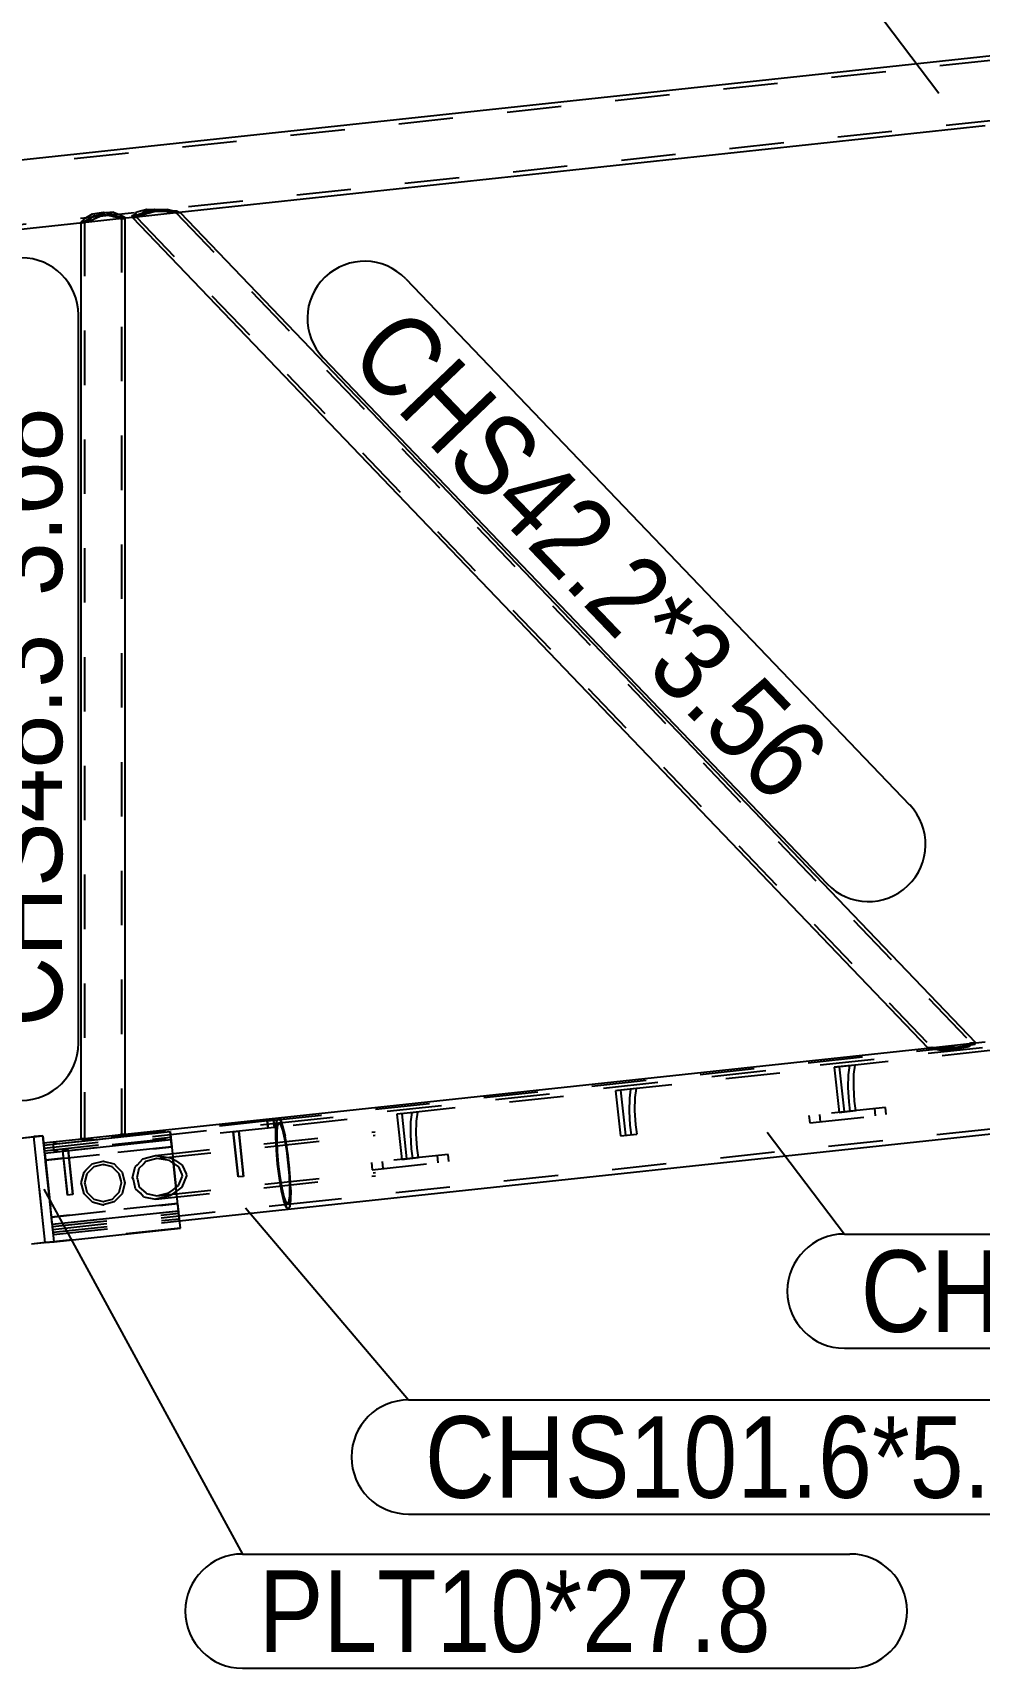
# Model space of a CAD drawing. Header units: millimetres. Extents: x 150000 to 150841, y 150000 to 150594.
# Drawn here: x 150072 to 150106.8, y 150099.1 to 150159.2 of the extents above; entities that cross this region are included whole.
import ezdxf

# ---------------------------------------------------------------- set-up
doc = ezdxf.new("R2010")
doc.units = ezdxf.units.MM
doc.linetypes.add('XKITLINE00', pattern=[0])
doc.linetypes.add('XKITLINE02', pattern=[4, 2, -2])
doc.styles.add('ARIAL', font='arial.ttf')

msp = doc.modelspace()

# ---------------------------------------------------------------- linework, layer by layer
at = {"color": 7, "linetype": 'XKITLINE00'}
for p, q in [((150105.322, 150156.956), (150100.702, 150163.069)), ((150085.727, 150150.144), (150104.249, 150130.806)), ((150073.694, 150122.042), (150073.694, 150148.819)), ((150082.694, 150147.239), (150101.216, 150127.9)), ((150099.012, 150118.775), (150101.852, 150115.029)), ((150072.43, 150116.678), (150079.724, 150103.265)), ((150079.836, 150115.993), (150085.831, 150108.932)), ((150101.852, 150115.029), (150128.63, 150115.029)), ((150101.852, 150110.829), (150128.63, 150110.829)), ((150085.831, 150108.932), (150112.609, 150108.932)), ((150085.831, 150104.732), (150112.609, 150104.732)), ((150079.724, 150103.265), (150102.056, 150103.265)), ((150079.724, 150099.065), (150102.056, 150099.065))]:
    msp.add_line(p, q, dxfattribs=at)
at = {"color": 2, "linetype": 'XKITLINE00'}
for p, q in [((150069.548, 150154.306), (150107.622, 150158.396)), ((150077.405, 150152.599), (150107.019, 150155.78)), ((150076.089, 150152.606), (150076.489, 150152.71)), ((150076.489, 150152.71), (150076.963, 150152.7)), ((150077.154, 150152.644), (150076.963, 150152.7)), ((150077.325, 150152.637), (150077.154, 150152.644)), ((150077.325, 150152.637), (150077.434, 150152.586)), ((150069.808, 150151.783), (150073.858, 150152.218)), ((150073.794, 150118.542), (150073.794, 150152.212)), ((150073.818, 150152.214), (150073.836, 150152.199)), ((150073.836, 150152.199), (150073.893, 150152.248)), ((150074.099, 150152.315), (150073.893, 150152.248)), ((150074.181, 150152.39), (150074.099, 150152.315)), ((150074.581, 150152.558), (150074.181, 150152.39)), ((150074.986, 150152.591), (150074.581, 150152.558)), ((150074.986, 150152.591), (150075.287, 150152.478)), ((150075.304, 150152.445), (150075.287, 150152.478)), ((150075.403, 150152.399), (150075.304, 150152.445)), ((150075.403, 150152.384), (150075.719, 150152.418)), ((150075.403, 150152.399), (150075.403, 150118.714)), ((150075.686, 150152.398), (150075.683, 150152.414)), ((150075.811, 150152.475), (150075.686, 150152.398)), ((150075.686, 150152.398), (150104.92, 150121.876)), ((150075.989, 150152.519), (150075.811, 150152.475)), ((150076.089, 150152.606), (150075.989, 150152.519)), ((150077.434, 150152.586), (150106.667, 150122.065)), ((150106.442, 150121.922), (150106.513, 150121.979)), ((150106.513, 150121.979), (150106.656, 150122.015)), ((150106.656, 150122.015), (150106.667, 150122.065)), ((150106.665, 150122.054), (150107.021, 150122.092)), ((150081.051, 150119.306), (150105.01, 150121.876)), ((150104.92, 150121.876), (150104.935, 150121.885)), ((150104.92, 150121.876), (150104.937, 150121.868)), ((150104.935, 150121.885), (150105.132, 150121.862)), ((150105.132, 150121.862), (150105.447, 150121.865)), ((150105.447, 150121.865), (150105.55, 150121.847)), ((150105.55, 150121.847), (150106.053, 150121.844)), ((150106.053, 150121.844), (150106.442, 150121.922)), ((150075.409, 150118.701), (150081.046, 150119.306)), ((150081.046, 150119.306), (150081.119, 150119.231)), ((150081.049, 150119.304), (150081.051, 150119.306)), ((150081.051, 150119.306), (150081.084, 150119.266)), ((150081.119, 150119.231), (150081.203, 150118.998)), ((150081.125, 150119.22), (150081.122, 150119.222)), ((150081.162, 150119.112), (150081.125, 150119.22)), ((150081.203, 150118.998), (150081.289, 150118.63)), ((150081.209, 150118.977), (150081.206, 150118.984)), ((150081.245, 150118.817), (150081.209, 150118.977)), ((150071.558, 150118.556), (150072.055, 150118.609)), ((150072.387, 150118.645), (150072.055, 150118.609)), ((150072.474, 150114.712), (150072.055, 150118.609)), ((150072.805, 150114.747), (150072.387, 150118.645)), ((150072.415, 150118.38), (150073.824, 150118.531)), ((150072.424, 150118.297), (150077.064, 150118.795)), ((150072.456, 150118.003), (150077.096, 150118.501)), ((150073.794, 150118.542), (150073.798, 150118.545)), ((150073.794, 150118.542), (150073.819, 150118.531)), ((150073.798, 150118.545), (150073.893, 150118.494)), ((150073.893, 150118.494), (150074.028, 150118.486)), ((150074.028, 150118.486), (150074.058, 150118.473)), ((150075.138, 150118.589), (150075.171, 150118.608)), ((150075.171, 150118.608), (150075.287, 150118.638)), ((150075.287, 150118.638), (150075.403, 150118.714)), ((150075.378, 150118.698), (150075.409, 150118.701)), ((150077.094, 150118.517), (150077.064, 150118.795)), ((150077.096, 150118.501), (150077.094, 150118.517)), ((150081.292, 150118.613), (150081.289, 150118.63)), ((150081.294, 150118.601), (150081.292, 150118.613)), ((150081.327, 150118.407), (150081.294, 150118.601)), ((150081.369, 150118.164), (150081.327, 150118.407)), ((150081.408, 150115.939), (150107.932, 150118.784)), ((150081.371, 150118.144), (150081.369, 150118.164)), ((150081.374, 150118.13), (150081.371, 150118.144)), ((150081.4, 150117.92), (150081.374, 150118.13)), ((150081.435, 150117.645), (150081.4, 150117.92)), ((150081.436, 150117.624), (150081.435, 150117.645)), ((150081.438, 150117.609), (150081.436, 150117.624)), ((150081.456, 150117.399), (150081.438, 150117.609)), ((150081.48, 150117.123), (150081.456, 150117.399)), ((150081.481, 150117.105), (150081.48, 150117.123)), ((150081.482, 150117.089), (150081.481, 150117.105)), ((150081.49, 150116.897), (150081.482, 150117.089)), ((150081.501, 150116.651), (150081.49, 150116.897)), ((150081.501, 150116.651), (150081.495, 150116.273)), ((150081.498, 150116.465), (150081.502, 150116.622)), ((150081.502, 150116.622), (150081.501, 150116.636)), ((150077.417, 150115.51), (150081.407, 150115.939)), ((150081.463, 150116.028), (150081.407, 150115.939)), ((150081.434, 150115.981), (150081.46, 150116.017)), ((150081.46, 150116.017), (150081.461, 150116.025)), ((150081.495, 150116.273), (150081.463, 150116.028)), ((150081.479, 150116.148), (150081.494, 150116.252)), ((150081.494, 150116.252), (150081.494, 150116.264)), ((150072.736, 150115.39), (150077.376, 150115.887)), ((150077.376, 150115.887), (150077.378, 150115.871)), ((150077.445, 150115.245), (150077.378, 150115.871)), ((150072.805, 150114.747), (150072.474, 150114.712)), ((150072.805, 150114.747), (150077.445, 150115.245)), ((150072.474, 150114.712), (150071.977, 150114.658))]:
    msp.add_line(p, q, dxfattribs=at)
at = {"color": 7, "linetype": 'XKITLINE02'}
for p, q in [((150069.565, 150154.14), (150107.64, 150158.23)), ((150069.791, 150151.949), (150107.871, 150156.039)), ((150075.849, 150152.605), (150076.213, 150152.709)), ((150076.003, 150152.551), (150076.305, 150152.637)), ((150076.202, 150152.551), (150076.535, 150152.638)), ((150076.213, 150152.709), (150076.723, 150152.699)), ((150076.305, 150152.637), (150076.73, 150152.629)), ((150076.535, 150152.638), (150076.929, 150152.629)), ((150076.723, 150152.699), (150076.96, 150152.643)), ((150076.759, 150152.622), (150076.73, 150152.629)), ((150077.081, 150152.612), (150076.759, 150152.622)), ((150076.929, 150152.629), (150076.953, 150152.622)), ((150076.953, 150152.622), (150077.196, 150152.613)), ((150076.96, 150152.643), (150077.187, 150152.637)), ((150077.081, 150152.612), (150077.286, 150152.57)), ((150077.187, 150152.637), (150077.434, 150152.586)), ((150077.196, 150152.613), (150077.286, 150152.57)), ((150073.794, 150152.234), (150073.894, 150152.314)), ((150073.794, 150152.234), (150073.818, 150152.214)), ((150073.794, 150152.212), (150073.794, 150152.234)), ((150073.836, 150152.199), (150073.952, 150152.212)), ((150073.858, 150152.218), (150075.403, 150152.384)), ((150073.894, 150152.314), (150073.91, 150152.353)), ((150073.91, 150152.353), (150074.212, 150152.54)), ((150074.015, 150152.321), (150073.916, 150152.241)), ((150073.916, 150152.241), (150073.916, 150118.555)), ((150073.916, 150152.241), (150073.942, 150152.22)), ((150073.942, 150152.22), (150073.952, 150152.212)), ((150073.952, 150152.212), (150074, 150152.253)), ((150074, 150152.253), (150074.236, 150152.33)), ((150074.015, 150152.321), (150074.024, 150152.323)), ((150074.024, 150152.323), (150074.055, 150152.332)), ((150074.27, 150152.465), (150074.055, 150152.332)), ((150074.212, 150152.54), (150074.616, 150152.595)), ((150074.236, 150152.33), (150074.245, 150152.338)), ((150074.245, 150152.338), (150074.584, 150152.481)), ((150074.614, 150152.512), (150074.27, 150152.465)), ((150074.584, 150152.481), (150074.927, 150152.508)), ((150074.953, 150152.435), (150074.614, 150152.512)), ((150074.616, 150152.595), (150075.016, 150152.505)), ((150074.927, 150152.508), (150075.142, 150152.427)), ((150074.961, 150152.429), (150074.953, 150152.435)), ((150075.197, 150152.391), (150074.961, 150152.429)), ((150075.016, 150152.505), (150075.099, 150152.444)), ((150075.099, 150152.444), (150075.304, 150152.41)), ((150075.142, 150152.427), (150075.182, 150152.426)), ((150075.182, 150152.426), (150075.281, 150152.381)), ((150075.245, 150152.351), (150075.197, 150152.391)), ((150075.281, 150152.381), (150075.245, 150152.351)), ((150075.245, 150152.351), (150075.362, 150152.363)), ((150075.281, 150152.381), (150075.281, 150118.702)), ((150075.304, 150152.41), (150075.362, 150152.363)), ((150075.362, 150152.363), (150075.403, 150152.399)), ((150075.673, 150152.474), (150075.795, 150152.518)), ((150075.683, 150152.414), (150075.673, 150152.474)), ((150075.686, 150152.398), (150075.833, 150152.414)), ((150075.719, 150152.418), (150077.405, 150152.599)), ((150075.795, 150152.518), (150075.849, 150152.605)), ((150075.996, 150152.54), (150075.822, 150152.477)), ((150075.822, 150152.477), (150075.833, 150152.414)), ((150075.833, 150152.414), (150075.937, 150152.477)), ((150075.833, 150152.414), (150105.066, 150121.893)), ((150075.937, 150152.477), (150076.19, 150152.54)), ((150076.003, 150152.551), (150075.996, 150152.54)), ((150076.19, 150152.54), (150076.202, 150152.551)), ((150077.286, 150152.57), (150077.434, 150152.586)), ((150077.286, 150152.57), (150106.519, 150122.05)), ((150080.639, 150119.189), (150107.407, 150122.064)), ((150081.07, 150119.117), (150107.599, 150121.963)), ((150105.01, 150121.876), (150106.665, 150122.054)), ((150105.981, 150121.895), (150106.307, 150121.957)), ((150106.135, 150121.928), (150106.405, 150121.997)), ((150106.275, 150121.936), (150106.53, 150122.001)), ((150106.307, 150121.957), (150106.509, 150122.008)), ((150106.405, 150121.997), (150106.496, 150122.053)), ((150106.496, 150122.053), (150106.64, 150122.068)), ((150106.496, 150122.053), (150106.519, 150122.05)), ((150106.519, 150122.05), (150106.509, 150122.008)), ((150106.53, 150122.001), (150106.64, 150122.068)), ((150106.667, 150122.065), (150106.64, 150122.068)), ((150107.435, 150121.798), (150080.668, 150118.924)), ((150104.935, 150121.885), (150105.079, 150121.901)), ((150104.937, 150121.868), (150105.027, 150121.827)), ((150105.027, 150121.827), (150105.208, 150121.821)), ((150105.066, 150121.893), (150105.079, 150121.901)), ((150105.066, 150121.893), (150105.155, 150121.852)), ((150105.079, 150121.901), (150105.243, 150121.881)), ((150105.155, 150121.852), (150105.415, 150121.843)), ((150105.208, 150121.821), (150105.369, 150121.785)), ((150105.243, 150121.881), (150105.575, 150121.885)), ((150105.369, 150121.785), (150105.823, 150121.795)), ((150105.415, 150121.843), (150105.789, 150121.854)), ((150105.575, 150121.885), (150105.741, 150121.897)), ((150105.741, 150121.897), (150105.981, 150121.895)), ((150105.789, 150121.854), (150105.981, 150121.904)), ((150105.823, 150121.795), (150106.224, 150121.899)), ((150105.981, 150121.904), (150106.135, 150121.928)), ((150106.224, 150121.899), (150106.275, 150121.936)), ((150102.238, 150121.24), (150101.479, 150121.159)), ((150101.479, 150121.159), (150101.657, 150119.502)), ((150101.85, 150119.522), (150101.672, 150121.179)), ((150101.987, 150120.412), (150101.997, 150120.885)), ((150101.997, 150120.885), (150102.045, 150121.219)), ((150102.19, 150120.905), (150102.179, 150120.433)), ((150102.238, 150121.24), (150102.19, 150120.905)), ((150094.199, 150120.377), (150093.44, 150120.295)), ((150093.44, 150120.295), (150093.618, 150118.638)), ((150093.811, 150118.659), (150093.633, 150120.316)), ((150093.958, 150120.022), (150094.006, 150120.356)), ((150094.199, 150120.377), (150094.151, 150120.043)), ((150102.02, 150119.889), (150101.987, 150120.412)), ((150102.179, 150120.433), (150102.213, 150119.91)), ((150093.948, 150119.55), (150093.958, 150120.022)), ((150093.981, 150119.027), (150093.948, 150119.55)), ((150094.151, 150120.043), (150094.141, 150119.571)), ((150094.141, 150119.571), (150094.174, 150119.048)), ((150103.361, 150119.685), (150100.547, 150119.382)), ((150101.657, 150119.502), (150102.261, 150119.566)), ((150102.068, 150119.546), (150102.02, 150119.889)), ((150102.213, 150119.91), (150102.261, 150119.566)), ((150102.959, 150119.641), (150102.987, 150119.376)), ((150103.389, 150119.419), (150103.361, 150119.685)), ((150072.436, 150118.191), (150081.066, 150119.117)), ((150080.871, 150119.214), (150072.758, 150118.342)), ((150080.9, 150118.949), (150072.786, 150118.077)), ((150080.668, 150118.924), (150080.639, 150119.189)), ((150080.639, 150119.189), (150080.668, 150118.924)), ((150080.871, 150119.214), (150080.9, 150118.949)), ((150080.9, 150118.949), (150080.871, 150119.214)), ((150080.96, 150118.993), (150080.952, 150118.623)), ((150080.952, 150118.594), (150080.958, 150118.971)), ((150080.958, 150118.971), (150080.991, 150119.217)), ((150080.994, 150119.228), (150080.96, 150118.993)), ((150081.017, 150119.038), (150080.989, 150118.82)), ((150080.99, 150118.839), (150081.02, 150119.048)), ((150080.991, 150119.217), (150081.046, 150119.306)), ((150080.994, 150119.228), (150081.049, 150119.304)), ((150081.066, 150119.117), (150081.017, 150119.038)), ((150081.02, 150119.048), (150081.07, 150119.117)), ((150081.131, 150119.05), (150081.066, 150119.117)), ((150081.07, 150119.117), (150081.136, 150119.04)), ((150081.084, 150119.266), (150081.122, 150119.222)), ((150081.205, 150118.843), (150081.131, 150119.05)), ((150081.136, 150119.04), (150081.211, 150118.825)), ((150081.201, 150118.997), (150081.162, 150119.112)), ((150081.206, 150118.984), (150081.201, 150118.997)), ((150081.383, 150116.128), (150107.912, 150118.973)), ((150086.16, 150119.513), (150085.402, 150119.432)), ((150085.402, 150119.432), (150085.579, 150117.775)), ((150085.772, 150117.796), (150085.594, 150119.453)), ((150085.909, 150118.688), (150085.92, 150119.16)), ((150085.92, 150119.16), (150085.967, 150119.493)), ((150086.113, 150119.181), (150086.102, 150118.708)), ((150086.16, 150119.513), (150086.113, 150119.181)), ((150094.03, 150118.682), (150093.981, 150119.027)), ((150094.174, 150119.048), (150094.223, 150118.703)), ((150100.547, 150119.382), (150100.576, 150119.117)), ((150100.576, 150119.117), (150103.389, 150119.419)), ((150100.977, 150119.16), (150100.949, 150119.426)), ((150071.558, 150118.556), (150072.387, 150118.645)), ((150072.055, 150118.609), (150072.387, 150118.645)), ((150072.387, 150118.645), (150072.055, 150118.609)), ((150072.387, 150118.645), (150072.055, 150118.609)), ((150072.474, 150114.712), (150072.055, 150118.609)), ((150072.474, 150114.712), (150072.055, 150118.609)), ((150072.387, 150118.645), (150072.424, 150118.297)), ((150072.387, 150118.645), (150072.424, 150118.297)), ((150072.805, 150114.747), (150072.387, 150118.645)), ((150072.805, 150114.747), (150072.387, 150118.645)), ((150072.424, 150118.297), (150072.415, 150118.38)), ((150072.415, 150118.38), (150072.424, 150118.297)), ((150072.424, 150118.297), (150077.071, 150118.796)), ((150072.424, 150118.297), (150077.064, 150118.795)), ((150072.446, 150118.092), (150077.093, 150118.591)), ((150072.446, 150118.091), (150077.086, 150118.589)), ((150072.456, 150118.005), (150077.102, 150118.504)), ((150072.758, 150118.342), (150072.786, 150118.077)), ((150072.76, 150118.343), (150072.788, 150118.077)), ((150073.798, 150118.545), (150073.92, 150118.558)), ((150073.819, 150118.531), (150073.91, 150118.491)), ((150073.824, 150118.531), (150075.378, 150118.698)), ((150073.91, 150118.491), (150074.026, 150118.485)), ((150073.916, 150118.555), (150073.92, 150118.558)), ((150073.916, 150118.555), (150074.015, 150118.512)), ((150073.92, 150118.558), (150074, 150118.514)), ((150074, 150118.514), (150074.192, 150118.503)), ((150074.015, 150118.512), (150074.198, 150118.504)), ((150074.026, 150118.485), (150074.059, 150118.473)), ((150074.058, 150118.473), (150075.139, 150118.589)), ((150074.192, 150118.503), (150074.222, 150118.49)), ((150074.198, 150118.504), (150074.23, 150118.491)), ((150074.967, 150118.57), (150075, 150118.59)), ((150074.975, 150118.571), (150075.005, 150118.59)), ((150075, 150118.59), (150075.182, 150118.637)), ((150075.005, 150118.59), (150075.197, 150118.643)), ((150075.139, 150118.589), (150075.169, 150118.608)), ((150075.169, 150118.608), (150075.304, 150118.645)), ((150075.281, 150118.702), (150075.182, 150118.637)), ((150075.197, 150118.643), (150075.277, 150118.704)), ((150075.277, 150118.704), (150075.287, 150118.705)), ((150075.277, 150118.704), (150075.281, 150118.702)), ((150075.287, 150118.705), (150075.399, 150118.717)), ((150075.304, 150118.645), (150075.399, 150118.717)), ((150075.403, 150118.714), (150075.399, 150118.717)), ((150076.528, 150117.92), (150084.607, 150118.782)), ((150076.573, 150117.802), (150084.607, 150118.659)), ((150077.064, 150118.795), (150077.445, 150115.245)), ((150077.094, 150118.517), (150077.064, 150118.795)), ((150077.071, 150118.796), (150077.13, 150118.24)), ((150077.378, 150115.871), (150077.094, 150118.517)), ((150077.124, 150118.237), (150077.096, 150118.501)), ((150079.387, 150118.786), (150079.586, 150118.807)), ((150079.387, 150118.786), (150079.565, 150117.129)), ((150079.565, 150117.129), (150079.387, 150118.786)), ((150079.764, 150117.15), (150079.586, 150118.807)), ((150079.586, 150118.807), (150079.764, 150117.15)), ((150080.952, 150118.623), (150080.971, 150118.156)), ((150080.973, 150118.121), (150080.952, 150118.594)), ((150080.983, 150118.511), (150080.99, 150118.839)), ((150080.989, 150118.82), (150080.983, 150118.485)), ((150081, 150118.096), (150080.983, 150118.511)), ((150080.983, 150118.485), (150081.002, 150118.065)), ((150081.282, 150118.517), (150081.205, 150118.843)), ((150081.211, 150118.825), (150081.287, 150118.491)), ((150081.292, 150118.613), (150081.245, 150118.817)), ((150081.353, 150118.103), (150081.282, 150118.517)), ((150081.287, 150118.491), (150081.357, 150118.073)), ((150081.327, 150118.407), (150081.292, 150118.613)), ((150081.371, 150118.144), (150081.327, 150118.407)), ((150085.942, 150118.165), (150085.909, 150118.688)), ((150086.102, 150118.708), (150086.135, 150118.185)), ((150093.618, 150118.638), (150094.223, 150118.703)), ((150072.446, 150118.092), (150072.424, 150118.297)), ((150072.424, 150118.297), (150072.446, 150118.091)), ((150072.443, 150118.118), (150072.436, 150118.191)), ((150072.436, 150118.191), (150072.443, 150118.118)), ((150072.652, 150116.176), (150072.456, 150118.005)), ((150072.456, 150118.003), (150072.736, 150115.39)), ((150077.13, 150118.24), (150072.484, 150117.741)), ((150072.484, 150117.739), (150077.124, 150118.237)), ((150073.115, 150118.112), (150073.314, 150118.134)), ((150073.115, 150118.112), (150073.293, 150116.455)), ((150073.115, 150118.112), (150073.117, 150118.093)), ((150073.117, 150118.093), (150073.316, 150118.114)), ((150073.293, 150116.455), (150073.117, 150118.093)), ((150073.492, 150116.477), (150073.314, 150118.134)), ((150073.316, 150118.114), (150073.314, 150118.134)), ((150073.316, 150118.114), (150073.492, 150116.477)), ((150075.866, 150117.578), (150076.059, 150117.796)), ((150076.059, 150117.796), (150076.528, 150117.92)), ((150076.573, 150117.802), (150076.176, 150117.697)), ((150076.528, 150117.92), (150077.077, 150117.836)), ((150077.038, 150117.731), (150076.573, 150117.802)), ((150077.077, 150117.836), (150077.269, 150117.728)), ((150080.971, 150118.156), (150081.015, 150117.636)), ((150081.019, 150117.6), (150080.973, 150118.121)), ((150081.039, 150117.634), (150081, 150118.096)), ((150081.002, 150118.065), (150081.042, 150117.603)), ((150081.411, 150117.642), (150081.353, 150118.103)), ((150081.357, 150118.073), (150081.415, 150117.61)), ((150081.4, 150117.92), (150081.371, 150118.144)), ((150081.436, 150117.624), (150081.4, 150117.92)), ((150087.283, 150117.958), (150084.47, 150117.656)), ((150085.579, 150117.775), (150086.184, 150117.84)), ((150085.991, 150117.819), (150085.942, 150118.165)), ((150086.135, 150118.185), (150086.184, 150117.84)), ((150086.882, 150117.915), (150086.91, 150117.65)), ((150087.312, 150117.693), (150087.283, 150117.958)), ((150072.702, 150115.707), (150072.49, 150117.686)), ((150073.797, 150116.907), (150073.905, 150117.309)), ((150073.905, 150117.309), (150073.97, 150117.375)), ((150074.011, 150117.248), (150073.92, 150116.907)), ((150073.97, 150117.375), (150074.199, 150117.604)), ((150074.158, 150117.395), (150074.011, 150117.248)), ((150074.261, 150117.498), (150074.158, 150117.395)), ((150074.199, 150117.604), (150074.602, 150117.712)), ((150074.602, 150117.589), (150074.261, 150117.498)), ((150074.602, 150117.712), (150074.624, 150117.712)), ((150074.602, 150117.712), (150075.004, 150117.604)), ((150074.943, 150117.498), (150074.602, 150117.589)), ((150074.602, 150117.589), (150074.624, 150117.589)), ((150074.96, 150117.481), (150074.943, 150117.498)), ((150075.193, 150117.248), (150074.96, 150117.481)), ((150075.004, 150117.604), (150075.111, 150117.497)), ((150075.111, 150117.497), (150075.299, 150117.309)), ((150075.264, 150116.982), (150075.193, 150117.248)), ((150075.299, 150117.309), (150075.383, 150116.995)), ((150075.689, 150117.092), (150075.777, 150117.495)), ((150075.777, 150117.495), (150075.866, 150117.578)), ((150075.916, 150117.44), (150075.842, 150117.098)), ((150076.092, 150117.602), (150075.916, 150117.44)), ((150076.176, 150117.697), (150076.092, 150117.602)), ((150076.528, 150116.306), (150084.611, 150117.169)), ((150076.573, 150116.434), (150084.61, 150117.292)), ((150077.079, 150117.708), (150077.038, 150117.731)), ((150077.384, 150117.496), (150077.079, 150117.708)), ((150077.269, 150117.728), (150077.509, 150117.562)), ((150077.373, 150116.811), (150077.523, 150117.162)), ((150077.51, 150117.223), (150077.384, 150117.496)), ((150077.673, 150117.167), (150077.496, 150116.754)), ((150077.509, 150117.562), (150077.658, 150117.239)), ((150077.523, 150117.162), (150077.51, 150117.223)), ((150077.658, 150117.239), (150077.673, 150117.167)), ((150079.764, 150117.15), (150079.565, 150117.129)), ((150079.764, 150117.15), (150079.764, 150117.15)), ((150081.015, 150117.636), (150081.08, 150117.115)), ((150081.085, 150117.081), (150081.019, 150117.6)), ((150081.096, 150117.172), (150081.039, 150117.634)), ((150081.042, 150117.603), (150081.101, 150117.142)), ((150081.167, 150116.753), (150081.096, 150117.172)), ((150081.101, 150117.142), (150081.172, 150116.728)), ((150081.452, 150117.179), (150081.411, 150117.642)), ((150081.415, 150117.61), (150081.454, 150117.149)), ((150081.456, 150117.399), (150081.436, 150117.624)), ((150081.47, 150116.76), (150081.452, 150117.179)), ((150081.454, 150117.149), (150081.471, 150116.734)), ((150081.48, 150117.123), (150081.456, 150117.399)), ((150084.47, 150117.656), (150084.499, 150117.391)), ((150084.499, 150117.391), (150087.312, 150117.693)), ((150084.9, 150117.434), (150084.872, 150117.699)), ((150073.818, 150116.827), (150073.797, 150116.907)), ((150073.905, 150116.504), (150073.818, 150116.827)), ((150073.92, 150116.907), (150073.938, 150116.84)), ((150073.938, 150116.84), (150074.011, 150116.566)), ((150074.011, 150116.566), (150074.236, 150116.34)), ((150075.056, 150116.428), (150075.193, 150116.566)), ((150075.193, 150116.566), (150075.284, 150116.907)), ((150075.284, 150116.907), (150075.264, 150116.982)), ((150075.407, 150116.907), (150075.299, 150116.504)), ((150075.383, 150116.995), (150075.407, 150116.907)), ((150075.718, 150117.03), (150075.689, 150117.092)), ((150075.791, 150116.69), (150075.718, 150117.03)), ((150075.978, 150116.527), (150075.791, 150116.69)), ((150075.842, 150117.098), (150075.865, 150117.046)), ((150075.865, 150117.046), (150075.928, 150116.757)), ((150075.928, 150116.757), (150076.168, 150116.547)), ((150076.168, 150116.547), (150076.196, 150116.514)), ((150076.573, 150116.434), (150077.016, 150116.544)), ((150077.016, 150116.544), (150077.177, 150116.656)), ((150077.403, 150116.68), (150077.051, 150116.436)), ((150077.177, 150116.656), (150077.373, 150116.811)), ((150077.496, 150116.754), (150077.403, 150116.68)), ((150079.565, 150117.129), (150079.565, 150117.129)), ((150081.08, 150117.115), (150081.159, 150116.644)), ((150081.165, 150116.615), (150081.085, 150117.081)), ((150081.159, 150116.644), (150081.245, 150116.268)), ((150081.251, 150116.247), (150081.165, 150116.615)), ((150081.243, 150116.42), (150081.167, 150116.753)), ((150081.172, 150116.728), (150081.248, 150116.401)), ((150081.471, 150116.734), (150081.464, 150116.406)), ((150081.465, 150116.425), (150081.47, 150116.76)), ((150081.481, 150117.105), (150081.48, 150117.123)), ((150081.49, 150116.897), (150081.481, 150117.105)), ((150081.5, 150116.651), (150081.49, 150116.897)), ((150081.501, 150116.636), (150081.5, 150116.651)), ((150072.736, 150115.387), (150072.646, 150116.234)), ((150077.348, 150116.151), (150072.708, 150115.653)), ((150072.708, 150115.651), (150077.355, 150116.15)), ((150072.756, 150115.201), (150081.387, 150116.128)), ((150073.492, 150116.477), (150073.293, 150116.455)), ((150073.293, 150116.455), (150073.293, 150116.455)), ((150074.085, 150116.324), (150073.905, 150116.504)), ((150074.199, 150116.21), (150074.085, 150116.324)), ((150074.199, 150116.21), (150074.602, 150116.102)), ((150074.236, 150116.34), (150074.261, 150116.316)), ((150074.261, 150116.316), (150074.602, 150116.224)), ((150074.602, 150116.224), (150074.943, 150116.316)), ((150074.602, 150116.224), (150074.624, 150116.225)), ((150075.004, 150116.21), (150074.602, 150116.102)), ((150074.602, 150116.102), (150074.624, 150116.102)), ((150074.943, 150116.316), (150075.056, 150116.428)), ((150075.243, 150116.449), (150075.004, 150116.21)), ((150075.299, 150116.504), (150075.243, 150116.449)), ((150076.084, 150116.401), (150075.978, 150116.527)), ((150076.084, 150116.401), (150076.528, 150116.306)), ((150076.196, 150116.514), (150076.573, 150116.434)), ((150077.051, 150116.436), (150076.528, 150116.306)), ((150077.376, 150115.887), (150077.348, 150116.151)), ((150077.414, 150115.594), (150077.355, 150116.15)), ((150081.317, 150116.204), (150081.243, 150116.42)), ((150081.245, 150116.268), (150081.329, 150116.025)), ((150081.248, 150116.401), (150081.322, 150116.195)), ((150081.334, 150116.014), (150081.251, 150116.247)), ((150081.383, 150116.128), (150081.317, 150116.204)), ((150081.322, 150116.195), (150081.387, 150116.128)), ((150081.329, 150116.025), (150081.403, 150115.939)), ((150081.407, 150115.939), (150081.334, 150116.014)), ((150081.434, 150116.197), (150081.383, 150116.128)), ((150081.387, 150116.128), (150081.436, 150116.207)), ((150081.403, 150115.939), (150081.434, 150115.981)), ((150081.403, 150115.939), (150081.408, 150115.939)), ((150081.464, 150116.406), (150081.434, 150116.197)), ((150081.436, 150116.207), (150081.465, 150116.425)), ((150081.461, 150116.025), (150081.479, 150116.148)), ((150081.494, 150116.273), (150081.498, 150116.465)), ((150081.494, 150116.264), (150081.494, 150116.273)), ((150072.736, 150115.387), (150077.383, 150115.886)), ((150072.746, 150115.302), (150077.386, 150115.799)), ((150072.746, 150115.3), (150077.392, 150115.799)), ((150072.768, 150115.095), (150077.414, 150115.594)), ((150072.777, 150115.013), (150077.417, 150115.51)), ((150077.408, 150115.593), (150077.378, 150115.871)), ((150077.445, 150115.245), (150071.977, 150114.658)), ((150072.474, 150114.712), (150072.805, 150114.747)), ((150072.805, 150114.747), (150072.474, 150114.712)), ((150072.805, 150114.747), (150072.474, 150114.712)), ((150072.768, 150115.095), (150072.746, 150115.302)), ((150072.768, 150115.095), (150072.746, 150115.3)), ((150072.749, 150115.275), (150072.756, 150115.201)), ((150072.756, 150115.201), (150072.749, 150115.275)), ((150072.768, 150115.095), (150072.777, 150115.013)), ((150072.777, 150115.013), (150072.768, 150115.095))]:
    msp.add_line(p, q, dxfattribs=at)
at = {"color": 7, "linetype": 'XKITLINE00'}
for centre, start, end in [((150071.594, 150148.819), 0, 180), ((150084.211, 150148.691), 43.76554, 223.76554), ((150102.733, 150129.353), 223.76554, 43.76554), ((150071.594, 150122.042), 180, 0), ((150101.852, 150112.929), 90, 270), ((150085.831, 150106.832), 90, 270), ((150079.724, 150101.165), 90, 270), ((150102.056, 150101.165), 270, 90)]:
    msp.add_arc(centre, 2.1, start, end, dxfattribs=at)

# ---------------------------------------------------------------- texts
at = {"color": 3, "style": 'ARIAL', "width": 0.85}
for s, rotation, p in [('CHS42.2*3.56', -46.23196, (150083.542, 150147.22)), ('CHS48.3*3.68', 90.00021, (150073.094, 150122.642))]:
    msp.add_text(s, height=3, rotation=rotation, dxfattribs=at).set_placement(p)
for s, p in [('CHS101.6*5.7', (150102.452, 150111.429)), ('CHS101.6*5.7', (150086.431, 150105.332)), ('PLT10*27.8', (150080.324, 150099.665))]:
    msp.add_text(s, height=3, dxfattribs=at).set_placement(p)

doc.saveas('drawing.dxf')
